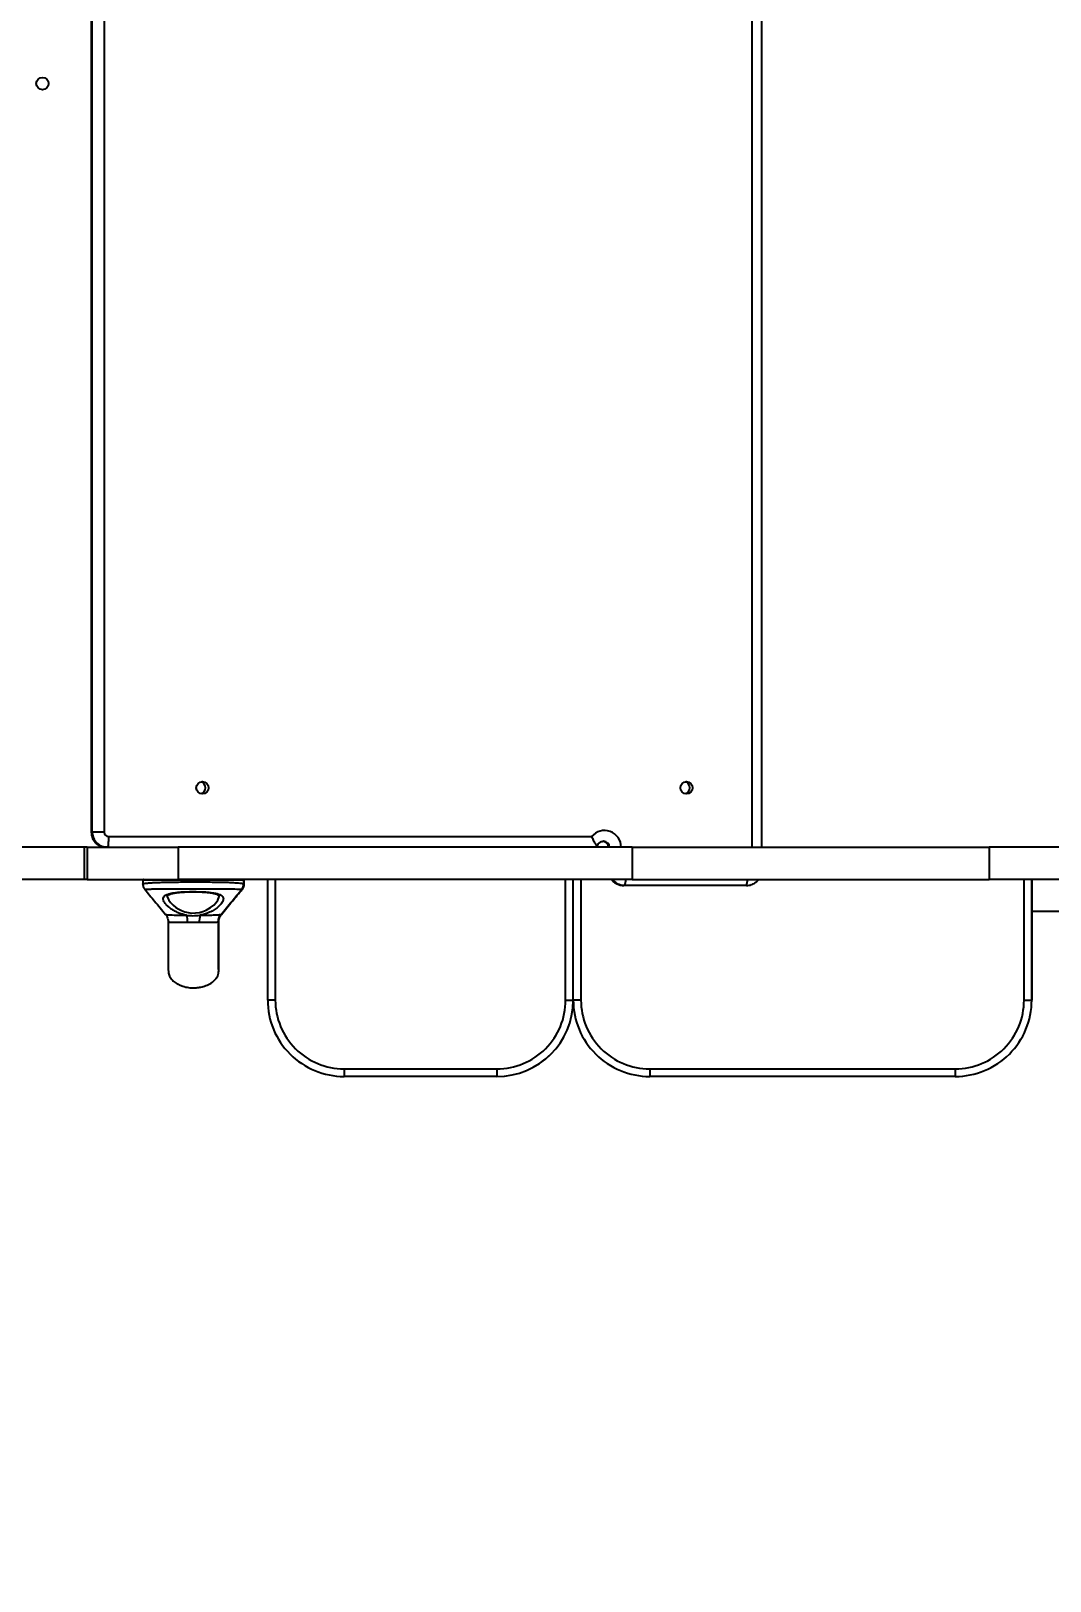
# Model space of a CAD drawing. Header units: millimetres. Extents: x -2996 to 3159, y -4250 to 2544.
# Drawn here: x 505 to 1172, y -587 to 428 of the extents above; entities that cross this region are included whole.
import ezdxf

# ---------------------------------------------------------------- set-up
doc = ezdxf.new("R2010")
doc.units = ezdxf.units.MM
doc.linetypes.add('HIDDEN', pattern=[1.905, 1.27, -0.635])
for name, color, linetype in [('DIKOM_ОБЪЕКТ', 7, 'Continuous'), ('DIKOM_РАЗМЕР_ЗОНА', 7, 'Continuous'), ('DIKOM_РАЗМЕР_ОБЪЕКТА', 7, 'Continuous')]:
    doc.layers.add(name, color=color, linetype=linetype)
doc.styles.add('style1', font='arialbd.ttf', dxfattribs={"width": 0.8})
doc.dimstyles.new('1-50', dxfattribs={"dimtxt": 300, "dimasz": 200, "dimexe": 100, "dimexo": 0, "dimgap": 100, "dimtad": 1, "dimtoh": 1, "dimtxsty": 'style1', "dimcen": 200, "dimclrd": 7, "dimclre": 7, "dimclrt": 7, "dimadec": 1, "dimazin": 2, "dimtfac": 1, "dimtmove": 0, "dimatfit": 2, "dimfxl": 0, "dimlwd": 25, "dimlwe": 18, "dimarcsym": 0})

# ---------------------------------------------------------------- blocks, each defined once
blk = doc.blocks.new('A$C4cc95459')
for p, q in [((1405.2, 1247.4), (1405.2, 2247.4)), ((1411.5, 1247.4), (1411.5, 2247.4)), ((972.8, 2237.4), (972.8, 1257.4)), ((972.8, 2237.4), (972.8, 1257.4)), ((973.4, 1257.4), (973.4, 2237.4)), ((981.1, 2237.4), (981.1, 1257.4)), ((972.8, 1257.4), (973.4, 1257.4)), ((972.8, 1257.4), (972.8, 1257.4)), ((981.1, 1257.4), (973.4, 1257.4)), ((984.1, 1254.4), (1300.2, 1254.4)), ((968.1, 1247.4), (820, 1247.4)), ((968.1, 1247.4), (968.1, 1226.4)), ((970, 1247.4), (968.1, 1247.4)), ((970, 1247.4), (970, 1226.4)), ((970, 1247.4), (1029.6, 1247.4)), ((979.8, 1247.4), (979.8, 1247.9)), ((1029.6, 1247.4), (1029.6, 1226.4)), ((1326.8, 1247.4), (1029.6, 1247.4)), ((1326.8, 1247.4), (1326.8, 1226.4)), ((1326.8, 1247.4), (1560.3, 1247.4)), ((1560.3, 1247.4), (1560.3, 1226.4)), ((1729.6, 1247.4), (1560.3, 1247.4)), ((968.1, 1226.4), (820, 1226.4)), ((970, 1226.4), (968.1, 1226.4)), ((970, 1226.4), (1029.6, 1226.4)), ((1006.5, 1225.9), (1006.5, 1223.3)), ((1039.5, 1225.9), (1006.5, 1225.9)), ((1326.8, 1226.4), (1029.6, 1226.4)), ((1072.5, 1225.9), (1039.5, 1225.9)), ((1072.5, 1223.3), (1072.5, 1225.9)), ((1072.8, 1225.9), (1072.5, 1225.9)), ((1072.7, 1223.2), (1072.7, 1223.3)), ((1072.8, 1223.3), (1072.8, 1225.9)), ((1088.2, 1147.4), (1088.2, 1226.4)), ((1093.2, 1226.4), (1093.2, 1147.4)), ((1283.2, 1147.4), (1283.2, 1226.4)), ((1288.2, 1147.4), (1288.2, 1226.4)), ((1293.2, 1226.4), (1293.2, 1147.4)), ((1321.9, 1222.4), (1321.2, 1222.4)), ((1401.5, 1222.4), (1321.9, 1222.4)), ((1326.8, 1226.4), (1560.3, 1226.4)), ((1729.6, 1226.4), (1560.3, 1226.4)), ((1583.2, 1147.4), (1583.2, 1226.4)), ((1588.2, 1147.4), (1588.2, 1226.4)), ((1588.2, 1226.4), (1588.2, 1147.4)), ((1056.5, 1215.1), (1056.5, 1215.5)), ((1021.5, 1203.5), (1021.5, 1203.4)), ((1023.2, 1198.7), (1023.2, 1198.7)), ((1056, 1198.7), (1056, 1198.7)), ((1831.4, 1205.4), (1588.2, 1205.4)), ((1093.2, 1147.4), (1088.2, 1147.4)), ((1283.2, 1147.4), (1288.2, 1147.4)), ((1293.2, 1147.4), (1288.2, 1147.4)), ((1583.2, 1147.4), (1588.2, 1147.4)), ((1138.2, 1102.4), (1238.2, 1102.4)), ((1238.2, 1097.4), (1138.2, 1097.4)), ((1238.2, 1102.4), (1238.2, 1097.4)), ((1238.2, 1097.4), (1238.2, 1097.4)), ((1338.2, 1102.4), (1538.2, 1102.4)), ((1338.2, 1102.4), (1338.2, 1097.4)), ((1538.2, 1097.4), (1338.2, 1097.4)), ((1538.2, 1097.4), (1538.2, 1097.4))]:
    blk.add_line(p, q)
at = {"flags": 128}
for points in [[(984.1, 1254.4), (984, 1253.1), (984, 1251.7), (983.9, 1250.5), (983.9, 1249.5), (983.8, 1248.6), (983.7, 1248), (983.5, 1247.6), (983.4, 1247.4)], [(983.4, 1247.4), (981.5, 1247.6), (981.4, 1247.6)], [(1321.9, 1222.4), (1319.9, 1222.6), (1319.9, 1222.6)], [(1022.6, 1215.5), (1022.5, 1215.1), (1023, 1213.7), (1023.5, 1212.8), (1024.7, 1211.2), (1026.3, 1209.5), (1028, 1208.1), (1030, 1206.9), (1031.9, 1206), (1034, 1205.2), (1036.2, 1204.7), (1038.4, 1204.4), (1041, 1204.5), (1043.5, 1204.8), (1045.8, 1205.4), (1048, 1206.3), (1050.7, 1207.9), (1052.9, 1209.6), (1054.5, 1211.3), (1055.6, 1212.9), (1056.5, 1215.1), (1056.5, 1215.1)], [(1138.2, 1102.4), (1138.2, 1101.4), (1138.2, 1100.5), (1138.2, 1099.6), (1138.2, 1098.9), (1138.2, 1098.3), (1138.2, 1097.8), (1138.2, 1097.5), (1138.2, 1097.4)], [(1538.2, 1102.4), (1538.2, 1101.4), (1538.2, 1100.5), (1538.2, 1099.6), (1538.2, 1098.9), (1538.2, 1098.3), (1538.2, 1097.8), (1538.2, 1097.5), (1538.2, 1097.4)]]:
    blk.add_lwpolyline(points, dxfattribs=at)
for centre, radius in [((940.8, 1747.4), 4), ((1045.5, 1286.4), 3.99), ((1362.3, 1286.4), 3.99)]:
    blk.add_circle(centre, radius)
for centre, radius, start, end in [((1043.5, 1286.4), 4, 284.6323, 75.3677), ((1360.4, 1286.4), 4, 284.6322, 75.3678), ((1308.6, 1247.5), 10.9, 359.7628, 140.5522), ((982.8, 1257.4), 9.98, 179.8719, 269.8711), ((983.4, 1257.4), 9.99, 179.9193, 258.4638), ((984.1, 1257.4), 2.99, 179.8723, 269.8709), ((1307.3, 1247.4), 3.99, 359.8878, 84.8979), ((1307.9, 1247.4), 3.99, 359.8627, 89.4058), ((1007, 1225.9), 0.5, 90, 180), ((1072, 1225.9), 0.5, 0, 90), ((1072.3, 1225.9), 0.5, 0, 90), ((1321.2, 1232.4), 9.94, 216.6995, 269.9651), ((1321.9, 1232.4), 9.95, 216.7176, 258.5549), ((1312.9, 1225.8), 9.64, 339.3951, 3.6085), ((1392.5, 1225.8), 9.64, 339.3953, 3.6087), ((1016.3, 1197.5), 19.6, 1.8264, 16.2783), ((1063.2, 1197.5), 19.9, 164.0673, 178.2409), ((1138.2, 1147.4), 50, 179.9999, 270), ((1138.2, 1147.4), 45, 179.9999, 270), ((1238.2, 1147.4), 45, 270, 0.0001), ((1238.2, 1147.4), 50, 270, 359.6638), ((1238.2, 1147.4), 50, 270, 359.6596), ((1338.2, 1147.4), 50, 179.9999, 270), ((1338.2, 1147.4), 45, 179.9999, 270), ((1538.2, 1147.4), 45, 270, 0.0001), ((1538.2, 1147.4), 50, 270, 0.0001), ((1538.2, 1147.4), 50, 270, 0.0001)]:
    blk.add_arc(centre, radius, start, end)
for points, knots in [([(972.8, 1257.4), (972.8, 1256.9), (972.8, 1255.7), (973.3, 1254), (974, 1252.4), (975.1, 1250.9), (976.3, 1249.7), (977.7, 1248.7), (978.7, 1248.3), (979.1, 1248.1)], [0, 0, 0, 0, 0.13962, 0.287806, 0.436041, 0.584283, 0.732511, 0.880701, 1, 1, 1, 1]), ([(1300.2, 1254.4), (1300.2, 1254.4), (1300.2, 1254.3), (1300.5, 1253.7), (1301.2, 1252.3), (1302.2, 1250.3), (1303.2, 1248.6), (1303.9, 1247.7), (1303.9, 1247.6), (1303.9, 1247.5)], [0, 0, 0, 0, 0.001692, 0.03396, 0.170763, 0.424256, 0.676087, 0.877745, 1, 1, 1, 1]), ([(1304, 1247.4), (1304, 1247.5), (1304, 1248), (1304.2, 1248.9), (1304.7, 1249.9), (1305.5, 1250.7), (1306.5, 1251.2), (1307.4, 1251.4), (1307.8, 1251.4), (1308, 1251.4)], [0, 0, 0, 0, 0.056276, 0.230733, 0.406031, 0.582267, 0.759881, 0.938945, 1, 1, 1, 1]), ([(1307.6, 1251.4), (1307.8, 1251.4), (1308.3, 1251.4), (1309.1, 1251), (1310, 1250.4), (1310.7, 1249.5), (1311.2, 1248.5), (1311.2, 1247.8), (1311.2, 1247.4)], [0, 0, 0, 0, 0.073089, 0.26494, 0.455815, 0.645148, 0.832892, 1, 1, 1, 1]), ([(979.1, 1248.1), (979.3, 1248.1), (979.9, 1247.8), (981.1, 1247.5), (982.2, 1247.4), (982.7, 1247.4)], [0, 0, 0, 0, 0.094055, 0.577, 1, 1, 1, 1]), ([(1006.5, 1223.3), (1006.6, 1222.9), (1006.6, 1222.1), (1007, 1221.1), (1007.4, 1220.3), (1007.7, 1220), (1007.8, 1219.9)], [0, 0, 0, 0, 0.298794, 0.598758, 0.884093, 1, 1, 1, 1]), ([(1006.6, 1223.3), (1006.6, 1223.3), (1006.5, 1223.5), (1007.2, 1223.7), (1008.8, 1224), (1011.4, 1224.2), (1014.7, 1224.4), (1018.7, 1224.5), (1023.4, 1224.6), (1028.5, 1224.7), (1033.9, 1224.7), (1038.6, 1224.8), (1043.2, 1224.7), (1047.9, 1224.7), (1053.1, 1224.7), (1058, 1224.6), (1062.4, 1224.5), (1066.1, 1224.3), (1069, 1224.1), (1071.1, 1223.9), (1072.4, 1223.6), (1072.4, 1223.4), (1072.4, 1223.3)], [0, 0, 0, 0, 0.016291, 0.070685, 0.123545, 0.177935, 0.230792, 0.28518, 0.338037, 0.392426, 0.445284, 0.499674, 0.527749, 0.580617, 0.635019, 0.6879, 0.742316, 0.795236, 0.849693, 0.90278, 0.957416, 1, 1, 1, 1]), ([(1071.2, 1220), (1071.3, 1219.9), (1071.3, 1219.9), (1070.6, 1219.8), (1069.2, 1219.8), (1066.9, 1219.9), (1064, 1220), (1060.4, 1220), (1056.4, 1220.1), (1051.9, 1220.1), (1047.1, 1220.1), (1042.9, 1220.1), (1038.7, 1220.1), (1034.5, 1220.1), (1029.6, 1220.1), (1024.9, 1220.1), (1020.7, 1220), (1016.8, 1220), (1013.6, 1219.9), (1011, 1219.9), (1009.1, 1219.8), (1008, 1219.8), (1007.9, 1219.9), (1007.8, 1220)], [0, 0, 0, 0, 0.010538, 0.065519, 0.117118, 0.16999, 0.220488, 0.272259, 0.322198, 0.373436, 0.423089, 0.474058, 0.500361, 0.54998, 0.600918, 0.650735, 0.701863, 0.752126, 0.80368, 0.854751, 0.907087, 0.959595, 1, 1, 1, 1]), ([(1007.8, 1219.9), (1009.9, 1217.3), (1014.4, 1211.9), (1019, 1206.3), (1021.4, 1203.4)], [0, 0, 0, 0, 0.475822, 1, 1, 1, 1]), ([(1035.1, 1203), (1034.4, 1203.1), (1032.9, 1203.4), (1030.7, 1204.1), (1028.3, 1205.1), (1026.1, 1206.3), (1024, 1207.8), (1022.2, 1209.4), (1021, 1210.8), (1020.2, 1212.2), (1019.8, 1213.4), (1019.9, 1214.6), (1020.7, 1215.6), (1022, 1216.4), (1023.9, 1217.1), (1026.1, 1217.5), (1028.8, 1217.9), (1031.6, 1218.2), (1034.7, 1218.3), (1038, 1218.4), (1041.2, 1218.4), (1044.4, 1218.3), (1047.5, 1218.2), (1050.4, 1217.9), (1052.9, 1217.5), (1055.1, 1217.1), (1056.9, 1216.5), (1058.2, 1215.7), (1059, 1214.9), (1059.2, 1214), (1059.2, 1213.2), (1058.9, 1212.3), (1058.2, 1211), (1057, 1209.5), (1055.1, 1207.8), (1052.6, 1206), (1049.7, 1204.6), (1046.9, 1203.6), (1045, 1203.1), (1044, 1203), (1044, 1203)], [0, 0, 0, 0, 0.017817, 0.040612, 0.063877, 0.08996, 0.11656, 0.147773, 0.179845, 0.197693, 0.22791, 0.259119, 0.288893, 0.319686, 0.347718, 0.376596, 0.404006, 0.4322, 0.459405, 0.487373, 0.514492, 0.542365, 0.569431, 0.597248, 0.624267, 0.652037, 0.679047, 0.706812, 0.734009, 0.761968, 0.771666, 0.795057, 0.818884, 0.849342, 0.880625, 0.914578, 0.949682, 0.974113, 0.999156, 1, 1, 1, 1]), ([(1022.5, 1215.5), (1022.5, 1215.6), (1022.5, 1215.7), (1022.6, 1215.7), (1022.8, 1216.1), (1023.4, 1216.4), (1024.3, 1216.8), (1025.5, 1217.1), (1026.9, 1217.4), (1028.6, 1217.7), (1030.5, 1217.9), (1032.6, 1218), (1034.8, 1218.2), (1037.2, 1218.2), (1039.6, 1218.3), (1042, 1218.2), (1044.3, 1218.2), (1046.5, 1218), (1048.7, 1217.9), (1050.6, 1217.6), (1052.3, 1217.4), (1053.8, 1217), (1054.9, 1216.7), (1055.7, 1216.3), (1056.1, 1216.1), (1056.2, 1216), (1056.2, 1216)], [0, 0, 0, 0, 0.036091, 0.087934, 0.12678, 0.168006, 0.208467, 0.248075, 0.290142, 0.333592, 0.377422, 0.422398, 0.467595, 0.5132, 0.558944, 0.604589, 0.650482, 0.695842, 0.741209, 0.786179, 0.830383, 0.874221, 0.916278, 0.957476, 0.993672, 1, 1, 1, 1]), ([(1057.7, 1203.5), (1060.1, 1206.3), (1064.5, 1211.6), (1069.1, 1217.3), (1071.3, 1219.9)], [0, 0, 0, 0, 0.536242, 1, 1, 1, 1]), ([(1057.9, 1203.4), (1060.3, 1206.3), (1064.7, 1211.6), (1069.4, 1217.3), (1071.6, 1219.9)], [0, 0, 0, 0, 0.5371789, 1, 1, 1, 1]), ([(1071.3, 1219.9), (1071.5, 1220.2), (1071.8, 1220.6), (1072.3, 1221.6), (1072.5, 1222.6), (1072.5, 1223.1), (1072.5, 1223.3)], [0, 0, 0, 0, 0.251846, 0.561853, 0.875169, 1, 1, 1, 1]), ([(1071.6, 1219.9), (1071.8, 1220.2), (1072.2, 1220.7), (1072.6, 1221.7), (1072.8, 1222.6), (1072.8, 1223.2), (1072.8, 1223.3)], [0, 0, 0, 0, 0.266086, 0.574806, 0.886891, 1, 1, 1, 1]), ([(1313.3, 1226.4), (1313.4, 1226.3), (1313.8, 1225.6), (1314.8, 1224.7), (1316.2, 1223.7), (1317.2, 1223.3), (1317.6, 1223.1)], [0, 0, 0, 0, 0.10108, 0.421595, 0.742033, 1, 1, 1, 1]), ([(1317.6, 1223.1), (1317.7, 1223.1), (1318.4, 1222.8), (1319.6, 1222.5), (1320.7, 1222.4), (1321.2, 1222.4)], [0, 0, 0, 0, 0.094055, 0.576999, 1, 1, 1, 1]), ([(1401.5, 1222.4), (1402.1, 1222.5), (1403.2, 1222.5), (1404.5, 1222.8), (1405.1, 1223.1), (1405.2, 1223.1)], [0, 0, 0, 0, 0.4490168, 0.922149, 1, 1, 1, 1]), ([(1405.2, 1223.1), (1405.6, 1223.3), (1406.6, 1223.8), (1408, 1224.8), (1409, 1225.7), (1409.4, 1226.3), (1409.5, 1226.4)], [0, 0, 0, 0, 0.270479, 0.594217, 0.917985, 1, 1, 1, 1]), ([(1056.2, 1216), (1056.3, 1215.9), (1056.4, 1215.8), (1056.5, 1215.7), (1056.5, 1215.6), (1056.5, 1215.5)], [0, 0, 0, 0, 0.197705, 0.565492, 1, 1, 1, 1]), ([(1021.4, 1203.4), (1021.7, 1203.1), (1022.2, 1202.4), (1022.8, 1201), (1023.1, 1199.7), (1023.1, 1198.9), (1023.1, 1198.7)], [0, 0, 0, 0, 0.242398, 0.548502, 0.849618, 1, 1, 1, 1]), ([(1021.5, 1203.4), (1021.5, 1203.4), (1021.6, 1203.4), (1022.2, 1203.3), (1023, 1203.2), (1024, 1203.2), (1025.3, 1203.1), (1026.9, 1203.1), (1029.3, 1203), (1032.1, 1203), (1034, 1203), (1035.1, 1203)], [0, 0, 0, 0, 0.1284834, 0.1625686, 0.2762283, 0.3945805, 0.4080813, 0.5527274, 0.7021061, 0.8322168, 1, 1, 1, 1]), ([(1023.1, 1198.7), (1023.1, 1198.2), (1023.1, 1195.8), (1023.1, 1192.1), (1023.1, 1187.8), (1023.1, 1184.7), (1023.1, 1182.1), (1023.1, 1179.9), (1023.1, 1177.7), (1023.1, 1175.6), (1023.1, 1173.4), (1023.1, 1171.3), (1023.1, 1169.4), (1023.1, 1167.7), (1023.2, 1166.6), (1023.2, 1166.4), (1023.2, 1166.3)], [0, 0, 0, 0, 0.021054, 0.106535, 0.181913, 0.243332, 0.289764, 0.342963, 0.391933, 0.449379, 0.515952, 0.592321, 0.678943, 0.775998, 0.883297, 1, 1, 1, 1]), ([(1035.9, 1198.1), (1035, 1198.1), (1033.2, 1198.1), (1030.7, 1198.1), (1028.7, 1198.1), (1027, 1198.1), (1025.6, 1198.2), (1024.5, 1198.2), (1023.7, 1198.3), (1023.1, 1198.5), (1023.2, 1198.6), (1023.2, 1198.7)], [0, 0, 0, 0, 0.146959, 0.287491, 0.431081, 0.517752, 0.626147, 0.737364, 0.832414, 0.930584, 1, 1, 1, 1]), ([(1035.1, 1203), (1036.4, 1202.8), (1039.4, 1202.5), (1042.4, 1202.8), (1044, 1203)], [0, 0, 0, 0, 0.448863, 1, 1, 1, 1]), ([(1043.2, 1198.1), (1042, 1198.1), (1039.6, 1198.2), (1037.1, 1198.1), (1035.9, 1198.1)], [0, 0, 0, 0, 0.492441, 1, 1, 1, 1]), ([(1056, 1198.7), (1056, 1198.6), (1055.9, 1198.4), (1054.7, 1198.2), (1052.8, 1198.1), (1050.6, 1198.1), (1048.5, 1198.1), (1046, 1198.1), (1044.2, 1198.1), (1043.2, 1198.1)], [0, 0, 0, 0, 0.116119, 0.272487, 0.459781, 0.5804, 0.703808, 0.850347, 1, 1, 1, 1]), ([(1044, 1203), (1045.1, 1203), (1047.3, 1203), (1050.3, 1203), (1052.8, 1203.1), (1054.7, 1203.2), (1056.2, 1203.3), (1057.4, 1203.4), (1057.6, 1203.4), (1057.7, 1203.5)], [0, 0, 0, 0, 0.1681201, 0.3402354, 0.4779928, 0.6198154, 0.7232708, 0.8300646, 1, 1, 1, 1]), ([(1056, 1198.7), (1056, 1199.2), (1056, 1200.1), (1056.4, 1201.5), (1057, 1202.7), (1057.5, 1203.2), (1057.7, 1203.5)], [0, 0, 0, 0, 0.2438884, 0.521717, 0.7848654, 1, 1, 1, 1]), ([(1056.2, 1166.5), (1056.2, 1166.6), (1056.2, 1166.7), (1056.1, 1167.6), (1056.1, 1169.2), (1056.1, 1171.3), (1056.1, 1174.1), (1056.1, 1177.4), (1056.1, 1181.1), (1056.1, 1185.2), (1056.1, 1189.6), (1056.1, 1194), (1056.1, 1197.2), (1056.1, 1198.7)], [0, 0, 0, 0, 0.098878, 0.200472, 0.302132, 0.40269, 0.501001, 0.596067, 0.687119, 0.773561, 0.855116, 0.93166, 1, 1, 1, 1]), ([(1056.2, 1198.6), (1056.3, 1199), (1056.3, 1200), (1056.7, 1201.3), (1057.3, 1202.6), (1057.8, 1203.2), (1058, 1203.4)], [0, 0, 0, 0, 0.224132, 0.523836, 0.807887, 1, 1, 1, 1]), ([(1056.2, 1166.3), (1056.2, 1166.4), (1056.2, 1166.5), (1056.2, 1167.5), (1056.2, 1169.1), (1056.2, 1171.2), (1056.2, 1174), (1056.2, 1177.3), (1056.3, 1181), (1056.3, 1185.2), (1056.3, 1189.5), (1056.3, 1194), (1056.3, 1197.2), (1056.3, 1198.7)], [0, 0, 0, 0, 0.100194, 0.201648, 0.303155, 0.403552, 0.501697, 0.596596, 0.687483, 0.773761, 0.855156, 0.931545, 1, 1, 1, 1]), ([(1023.2, 1166.4), (1023.3, 1165.5), (1023.5, 1163.5), (1025.2, 1160.9), (1027.6, 1158.8), (1030.1, 1157.4), (1032.5, 1156.5), (1034.5, 1155.9), (1036.4, 1155.6), (1038.1, 1155.4), (1039.8, 1155.4), (1041.7, 1155.5), (1044, 1155.8), (1047.1, 1156.5), (1050.5, 1157.9), (1053.1, 1159.9), (1054.7, 1161.8), (1055.6, 1163.3), (1056.1, 1164.9), (1056.1, 1165.9), (1056.2, 1166.4)], [0, 0, 0, 0, 0.063758, 0.134378, 0.208934, 0.279521, 0.336895, 0.381256, 0.424219, 0.465387, 0.504119, 0.540518, 0.593036, 0.667703, 0.756331, 0.846705, 0.889219, 0.928907, 0.965726, 1, 1, 1, 1])]:
    blk.add_open_spline(points, degree=3, knots=knots)
blk = doc.blocks.new('*D1')
at = {"layer": 'Defpoints', "color": 0, "linetype": 'Continuous', "transparency": 16777216}
for p in [(-428.1, 333.6), (1658.7, -106.2), (1658.7, -1914.8)]:
    blk.add_point(p, dxfattribs=at)
at = {"layer": 'DIKOM_РАЗМЕР_ОБЪЕКТА', "color": 7, "linetype": 'Continuous', "lineweight": 18, "transparency": 16777216}
for p, q in [((-428.1, 333.6), (-428.1, -2014.8)), ((1658.7, -106.2), (1658.7, -2014.8))]:
    blk.add_line(p, q, dxfattribs=at)
at = {"layer": 'DIKOM_РАЗМЕР_ОБЪЕКТА', "color": 7, "linetype": 'Continuous', "lineweight": 25, "transparency": 16777216}
blk.add_line((-28.1, -1914.8), (1258.7, -1914.8), dxfattribs=at)
at = {"layer": 'DIKOM_РАЗМЕР_ОБЪЕКТА', "color": 7, "linetype": 'Continuous', "transparency": 16777216}
for points in [[(-28.1, -1848.2), (-28.1, -1981.5), (-428.1, -1914.8)], [(1258.7, -1848.2), (1258.7, -1981.5), (1658.7, -1914.8)]]:
    blk.add_solid(points, dxfattribs=at)
at = {"layer": 'DIKOM_РАЗМЕР_ОБЪЕКТА', "color": 7, "linetype": 'Continuous', "lineweight": 15, "transparency": 16777216, "insert": (686.9, -1681.7), "char_height": 300, "attachment_point": 5, "style": 'style1'}
blk.add_mtext('{\\fArial|b0|i0|c204|p34;2090}', dxfattribs=at)
blk = doc.blocks.new('*D2')
at = {"layer": 'Defpoints', "color": 0, "linetype": 'Continuous', "transparency": 16777216}
for p in [(-952.3, 1043.8), (711.5, 1043.8), (66.4, -1353.4)]:
    blk.add_point(p, dxfattribs=at)
at = {"layer": 'DIKOM_РАЗМЕР_ОБЪЕКТА', "color": 7, "linetype": 'Continuous', "lineweight": 18, "transparency": 16777216}
for p, q in [((711.5, 1043.8), (-1052.3, 1043.8)), ((66.4, -1353.4), (-1052.3, -1353.4))]:
    blk.add_line(p, q, dxfattribs=at)
at = {"layer": 'DIKOM_РАЗМЕР_ОБЪЕКТА', "color": 7, "linetype": 'Continuous', "lineweight": 25, "transparency": 16777216}
blk.add_line((-952.3, -953.4), (-952.3, 643.8), dxfattribs=at)
at = {"layer": 'DIKOM_РАЗМЕР_ОБЪЕКТА', "color": 7, "linetype": 'Continuous', "transparency": 16777216}
for points in [[(-1019, 643.8), (-885.7, 643.8), (-952.3, 1043.8)], [(-1019, -953.4), (-885.7, -953.4), (-952.3, -1353.4)]]:
    blk.add_solid(points, dxfattribs=at)
at = {"layer": 'DIKOM_РАЗМЕР_ОБЪЕКТА', "color": 7, "linetype": 'Continuous', "lineweight": 15, "transparency": 16777216, "insert": (-1185.5, -117.3), "char_height": 300, "attachment_point": 5, "rotation": 90, "style": 'style1'}
blk.add_mtext('{\\fArial|b0|i0|c204|p34;2400}', dxfattribs=at)
blk = doc.blocks.new('*D3')
at = {"layer": 'Defpoints', "color": 0, "transparency": 16777216}
for p in [(-1928.1, 309.1), (3158.7, 309.1), (3158.7, -4150.1)]:
    blk.add_point(p, dxfattribs=at)
at = {"layer": 'DIKOM_РАЗМЕР_ЗОНА', "color": 7, "lineweight": 18, "transparency": 16777216}
for p, q in [((-1928.1, 309.1), (-1928.1, -4250.1)), ((3158.7, 309.1), (3158.7, -4250.1))]:
    blk.add_line(p, q, dxfattribs=at)
at = {"layer": 'DIKOM_РАЗМЕР_ЗОНА', "color": 7, "lineweight": 25, "transparency": 16777216}
blk.add_line((-1728.1, -4150.1), (2958.7, -4150.1), dxfattribs=at)
at = {"layer": 'DIKOM_РАЗМЕР_ЗОНА', "color": 7, "transparency": 16777216}
for points in [[(-1728.1, -4116.8), (-1728.1, -4183.4), (-1928.1, -4150.1)], [(2958.7, -4116.8), (2958.7, -4183.4), (3158.7, -4150.1)]]:
    blk.add_solid(points, dxfattribs=at)
at = {"layer": 'DIKOM_РАЗМЕР_ЗОНА', "color": 7, "transparency": 16777216, "insert": (786, -3896.9), "char_height": 300, "attachment_point": 5, "style": 'style1'}
blk.add_mtext('{\\fArial|b0|i0|c204|p34;5090}', dxfattribs=at)

msp = doc.modelspace()

# ---------------------------------------------------------------- block references
at = {"layer": 'DIKOM_ОБЪЕКТ', "color": 7, "linetype": 'HIDDEN', "lineweight": 15}
msp.add_blockref('A$C4cc95459', (-428.057, -1353.585), dxfattribs=at)

# ---------------------------------------------------------------- dimensions: what is measured, and where the dimension line sits
at = {"layer": 'DIKOM_РАЗМЕР_ЗОНА', "color": 3}
dim = msp.add_linear_dim(base=(3158.716, -4150.102), p1=(-1928.057, 309.066), p2=(3158.716, 309.066), text='{\\fArial|b0|i0|c204|p34;5090}', dimstyle='1-50', dxfattribs=at)
dim.commit()
dim.dimension.update_dxf_attribs({"geometry": '*D3', "text_midpoint": (785.985, -4150.102), "dimtype": 160})
at = {"layer": 'DIKOM_РАЗМЕР_ОБЪЕКТА', "color": 7, "linetype": 'Continuous', "lineweight": 15}
dim = msp.add_linear_dim(base=(-952.332, 1043.833), p1=(66.361, -1353.388), p2=(711.458, 1043.833), angle=90, text='{\\fArial|b0|i0|c204|p34;2400}', dimstyle='1-50', override={"dimasz": 400, "dimgap": 80}, dxfattribs=at)
dim.commit()
dim.dimension.update_dxf_attribs({"geometry": '*D2', "text_midpoint": (-952.332, -117.301), "dimtype": 160})
dim = msp.add_linear_dim(base=(1658.716, -1914.835), p1=(-428.057, 333.562), p2=(1658.716, -106.167), text='{\\fArial|b0|i0|c204|p34;2090}', dimstyle='1-50', override={"dimasz": 400, "dimgap": 80}, dxfattribs=at)
dim.commit()
dim.dimension.update_dxf_attribs({"geometry": '*D1', "text_midpoint": (686.943, -1914.835), "dimtype": 160})

doc.saveas('drawing.dxf')
